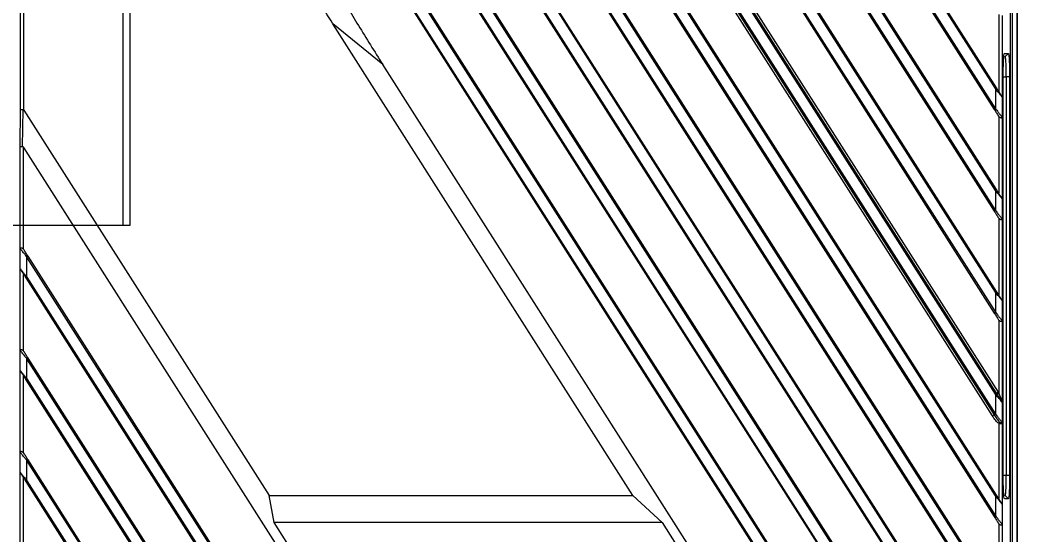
# Model space of a CAD drawing. Header units: millimetres. Extents: x 620 to 19791, y 2539 to 6969.
# Drawn here: x 17479.1 to 17627, y 5326 to 5402.2 of the extents above; entities that cross this region are included whole.
import ezdxf

# ---------------------------------------------------------------- set-up
doc = ezdxf.new("R2010")
doc.units = ezdxf.units.MM

# ---------------------------------------------------------------- blocks, each defined once
blk = doc.blocks.new('tgd')
at = {"color": 7, "linetype": 'Continuous', "lineweight": 25}
for p, q in [((18194.1, 5028.15), (18289.27, 4878.77)), ((18289.27, 4881.74), (18196, 5028.15)), ((18203.7, 5028.15), (18289.27, 4893.84)), ((18289.27, 4896.82), (18205.6, 5028.15)), ((18213.31, 5028.15), (18289.27, 4908.92)), ((18289.27, 4911.89), (18215.2, 5028.15)), ((18222.91, 5028.15), (18289.27, 4923.99)), ((18289.27, 4926.97), (18224.81, 5028.15)), ((18232.52, 5028.15), (18289.27, 4939.07)), ((18289.27, 4942.05), (18234.41, 5028.15)), ((18242.12, 5028.15), (18289.27, 4954.14)), ((18289.27, 4957.12), (18244.02, 5028.15)), ((18289.27, 4863.69), (18185.1, 5027.2)), ((18186.76, 5027.58), (18289.27, 4866.67)), ((18289.44, 4866.78), (18187.82, 5026.29)), ((18194.63, 5026.95), (18289.1, 4878.66)), ((18289.44, 4881.85), (18197, 5026.95)), ((18204.23, 5026.95), (18289.1, 4893.73)), ((18289.44, 4896.93), (18206.6, 5026.95)), ((18213.84, 5026.95), (18289.1, 4908.81)), ((18289.44, 4912), (18216.21, 5026.95)), ((18223.44, 5026.95), (18289.1, 4923.88)), ((18289.44, 4927.08), (18225.81, 5026.95)), ((18233.04, 5026.95), (18289.1, 4938.96)), ((18289.44, 4942.15), (18235.41, 5026.95)), ((18242.65, 5026.95), (18289.1, 4954.04)), ((18289.44, 4957.23), (18245.02, 5026.95)), ((18185.78, 5025.77), (18289.1, 4863.58)), ((18288.85, 4908.65), (18214.63, 5025.15)), ((18217.71, 5025.15), (18289.69, 4912.16)), ((18289.27, 4851.59), (18179.71, 5023.56)), ((18289.27, 4848.61), (18178.1, 5023.11)), ((18289.44, 4851.7), (18180.35, 5022.94)), ((18178.89, 5021.51), (18289.1, 4848.51)), ((18289.27, 4836.52), (18174.52, 5016.64)), ((18289.44, 4836.62), (18175.88, 5014.87)), ((18289.27, 4833.54), (18174.17, 5014.21)), ((18175.58, 5011.62), (18289.1, 4833.43)), ((18144.74, 4954.06), (18144.74, 5006.9)), ((18145.24, 4953.91), (18145.24, 5006.9)), ((18291.53, 4763.25), (18291.53, 5002.46)), ((18291.75, 5002.46), (18291.75, 4763.25)), ((18292.48, 5002.46), (18292.48, 4763.25)), ((18292.48, 4763.25), (18292.48, 5002.46)), ((18289.77, 4968.07), (18289.77, 4956.71)), ((18290.27, 4967.96), (18290.27, 4955.87)), ((18235.53, 4896.86), (18191.05, 4966.69)), ((18198.43, 4960.69), (18191.05, 4966.69)), ((18290.61, 4962.33), (18291.19, 4962.33)), ((18290.71, 4961.86), (18291.19, 4962.33)), ((18289.77, 4817.31), (18198.43, 4960.69)), ((18290.43, 4899.86), (18290.43, 4958.86)), ((18291.37, 4958.86), (18290.89, 4958.86)), ((18290.89, 4958.86), (18290.89, 4899.86)), ((18291.37, 4958.86), (18291.37, 4899.86)), ((18289.27, 4957.12), (18289.27, 4954.14)), ((18290.27, 4955.87), (18290.27, 4952.89)), ((18144.69, 4948.56), (18144.74, 4954.06)), ((18145.05, 4948.51), (18145.11, 4954.01)), ((18145.24, 4953.91), (18181.58, 4896.86)), ((18289.77, 4952.99), (18289.72, 4953.05)), ((18289.77, 4952.99), (18289.77, 4941.63)), ((18290.27, 4952.89), (18290.27, 4940.79)), ((18144.69, 4933.43), (18144.69, 4948.56)), ((18145.19, 4948.41), (18236.53, 4805.03)), ((18145.19, 4933.32), (18145.19, 4948.41)), ((18289.27, 4942.05), (18289.27, 4939.07)), ((18290.27, 4940.79), (18290.27, 4937.81)), ((18289.77, 4937.92), (18289.72, 4937.98)), ((18289.77, 4937.92), (18289.77, 4926.56)), ((18290.27, 4937.81), (18290.27, 4925.72)), ((18144.69, 4930.45), (18144.69, 4933.43)), ((18145.19, 4933.32), (18145.23, 4933.26)), ((18145.69, 4929.19), (18145.69, 4932.17)), ((18260.78, 4751.51), (18145.69, 4932.17)), ((18259.37, 4754.09), (18145.86, 4932.28)), ((18144.69, 4918.35), (18144.69, 4930.45)), ((18145.19, 4918.25), (18145.19, 4929.61)), ((18145.52, 4929.09), (18259.07, 4750.84)), ((18145.69, 4929.19), (18260.44, 4749.07)), ((18289.27, 4926.97), (18289.27, 4923.99)), ((18290.27, 4925.72), (18290.27, 4922.74)), ((18289.77, 4922.84), (18289.72, 4922.9)), ((18289.77, 4922.84), (18289.77, 4912.04)), ((18290.27, 4922.74), (18290.27, 4910.64)), ((18144.69, 4915.37), (18144.69, 4918.35)), ((18145.19, 4918.25), (18145.23, 4918.18)), ((18256.85, 4742.6), (18145.69, 4917.1)), ((18145.69, 4914.12), (18145.69, 4917.1)), ((18256.07, 4744.2), (18145.86, 4917.2)), ((18144.69, 4903.28), (18144.69, 4915.37)), ((18145.19, 4903.17), (18145.19, 4914.53)), ((18145.52, 4914.01), (18254.61, 4742.77)), ((18145.69, 4914.12), (18255.25, 4742.15)), ((18289.27, 4911.89), (18289.27, 4908.92)), ((18289.52, 4911.88), (18289.44, 4912)), ((18289.69, 4912.16), (18289.77, 4912.04)), ((18290.27, 4910.64), (18290.27, 4907.66)), ((18289.77, 4907.55), (18289.77, 4896.41)), ((18290.27, 4907.66), (18290.27, 4895.56)), ((18144.69, 4900.3), (18144.69, 4903.28)), ((18145.19, 4903.17), (18145.23, 4903.11)), ((18145.69, 4899.04), (18145.69, 4902.02)), ((18249.85, 4738.52), (18145.69, 4902.02)), ((18249.18, 4739.95), (18145.86, 4902.13)), ((18144.69, 4888.2), (18144.69, 4900.3)), ((18145.19, 4888.09), (18145.19, 4899.46)), ((18145.69, 4899.04), (18248.2, 4738.14)), ((18290.89, 4899.86), (18291.37, 4899.86)), ((18145.52, 4898.94), (18247.14, 4739.42)), ((18182.35, 4892.86), (18181.58, 4896.86)), ((18181.58, 4896.86), (18235.53, 4896.86)), ((18235.53, 4896.86), (18239.86, 4892.86)), ((18289.27, 4896.82), (18289.27, 4893.84)), ((18291.19, 4896.38), (18290.61, 4896.38)), ((18291.19, 4896.38), (18290.71, 4896.86)), ((18290.27, 4895.56), (18290.27, 4892.59)), ((18195.1, 4872.86), (18182.35, 4892.86)), ((18239.86, 4892.86), (18182.35, 4892.86)), ((18239.86, 4892.86), (18252.6, 4872.86)), ((18289.77, 4892.69), (18289.72, 4892.75)), ((18289.77, 4892.69), (18289.77, 4881.33)), ((18290.27, 4892.59), (18290.27, 4880.49))]:
    blk.add_line(p, q, dxfattribs=at)
at = {"color": 8, "linetype": 'Continuous', "lineweight": 25}
for p, q in [((18290.43, 4958.86), (18290.89, 4958.86)), ((18290.43, 4899.86), (18290.89, 4899.86))]:
    blk.add_line(p, q, dxfattribs=at)
at = {"color": 7, "linetype": 'Continuous', "lineweight": 25, "flags": 128}
for points in [[(18289.1, 4954.04), (18289.1, 4954.04), (18289.11, 4954.04), (18289.13, 4954.05), (18289.15, 4954.07), (18289.17, 4954.08), (18289.2, 4954.1), (18289.24, 4954.12), (18289.27, 4954.14)], [(18289.1, 4938.96), (18289.1, 4938.96), (18289.11, 4938.97), (18289.13, 4938.98), (18289.15, 4938.99), (18289.17, 4939.01), (18289.2, 4939.03), (18289.24, 4939.05), (18289.27, 4939.07)], [(18145.86, 4932.28), (18145.85, 4932.28), (18145.84, 4932.27), (18145.83, 4932.26), (18145.81, 4932.25), (18145.78, 4932.23), (18145.75, 4932.21), (18145.72, 4932.19), (18145.69, 4932.17)], [(18289.44, 4927.08), (18289.43, 4927.08), (18289.42, 4927.07), (18289.41, 4927.06), (18289.39, 4927.05), (18289.36, 4927.03), (18289.33, 4927.01), (18289.3, 4926.99), (18289.27, 4926.97)], [(18145.86, 4917.2), (18145.85, 4917.2), (18145.84, 4917.2), (18145.83, 4917.19), (18145.81, 4917.17), (18145.78, 4917.16), (18145.75, 4917.14), (18145.72, 4917.12), (18145.69, 4917.1)], [(18145.52, 4914.01), (18145.52, 4914.01), (18145.53, 4914.02), (18145.55, 4914.03), (18145.57, 4914.04), (18145.59, 4914.06), (18145.62, 4914.08), (18145.65, 4914.1), (18145.69, 4914.12)], [(18289.69, 4912.16), (18289.64, 4912.13), (18289.59, 4912.1), (18289.55, 4912.07), (18289.51, 4912.05), (18289.48, 4912.03), (18289.46, 4912.01), (18289.44, 4912), (18289.44, 4912)], [(18145.86, 4902.13), (18145.85, 4902.13), (18145.84, 4902.12), (18145.83, 4902.11), (18145.81, 4902.1), (18145.78, 4902.08), (18145.75, 4902.06), (18145.72, 4902.04), (18145.69, 4902.02)], [(18145.52, 4898.94), (18145.52, 4898.94), (18145.53, 4898.94), (18145.55, 4898.95), (18145.57, 4898.97), (18145.59, 4898.98), (18145.62, 4899), (18145.65, 4899.02), (18145.69, 4899.04)], [(18289.1, 4893.73), (18289.1, 4893.74), (18289.11, 4893.74), (18289.13, 4893.75), (18289.15, 4893.77), (18289.17, 4893.78), (18289.2, 4893.8), (18289.24, 4893.82), (18289.27, 4893.84)]]:
    blk.add_lwpolyline(points, dxfattribs=at)
at = {"color": 7, "linetype": 'Continuous', "lineweight": 25}
for points, knots in [([(18191.05, 4966.69), (18189.56, 4969.06), (18186.69, 4973.64), (18182.68, 4980.6), (18179.01, 4987.49), (18176.25, 4993.39), (18174.32, 4998.1), (18173.03, 5001.66), (18171.95, 5005.16), (18171.19, 5008.34), (18170.7, 5011.08), (18170.44, 5013.48), (18170.37, 5016.28), (18170.62, 5018.92), (18171.22, 5021.34), (18171.73, 5022.52), (18171.99, 5023.11)], [0, 0, 0, 0, 0.136796, 0.26403, 0.392617, 0.518444, 0.581994, 0.641239, 0.703307, 0.760788, 0.801048, 0.839503, 0.87864, 0.937501, 0.968675, 1, 1, 1, 1]), ([(18177.82, 5008.1), (18177.95, 5006.66), (18178.21, 5003.82), (18179.2, 4999.6), (18180.45, 4995.5), (18181.94, 4991.47), (18183.6, 4987.5), (18185.7, 4982.96), (18188.34, 4977.77), (18191.49, 4972.09), (18194.87, 4966.34), (18197.22, 4962.61), (18198.43, 4960.69)], [0, 0, 0, 0, 0.082893, 0.164199, 0.248341, 0.329369, 0.411417, 0.49587, 0.616703, 0.746397, 0.869316, 1, 1, 1, 1]), ([(18290.43, 4958.86), (18290.43, 4959.3), (18290.44, 4960.21), (18290.48, 4961.37), (18290.54, 4962.17), (18290.59, 4962.28), (18290.61, 4962.33)], [0, 0, 0, 0, 0.246594, 0.499973, 0.753386, 1, 1, 1, 1]), ([(18290.89, 4958.86), (18290.89, 4959.06), (18290.89, 4959.46), (18290.88, 4960.04), (18290.86, 4960.58), (18290.83, 4961.17), (18290.8, 4961.51), (18290.77, 4961.69), (18290.75, 4961.81), (18290.73, 4961.84), (18290.71, 4961.86)], [0, 0, 0, 0, 0.13099, 0.254123, 0.382192, 0.521229, 0.74853, 0.776108, 0.827291, 1, 1, 1, 1]), ([(18291.19, 4962.33), (18291.21, 4962.28), (18291.26, 4962.17), (18291.32, 4961.37), (18291.36, 4960.21), (18291.37, 4959.3), (18291.37, 4958.86)], [0, 0, 0, 0, 0.246579, 0.499961, 0.753347, 1, 1, 1, 1]), ([(18289.44, 4957.23), (18289.43, 4957.23), (18289.43, 4957.22), (18289.39, 4957.2), (18289.33, 4957.16), (18289.29, 4957.13), (18289.27, 4957.12)], [0, 0, 0, 0, 0.250002, 0.50001, 0.750016, 1, 1, 1, 1]), ([(18290.27, 4955.87), (18290.26, 4955.87), (18290.25, 4955.89), (18290.17, 4955.99), (18290.06, 4956.13), (18289.89, 4956.35), (18289.62, 4956.67), (18289.39, 4956.96), (18289.27, 4957.12)], [0, 0, 0, 0, 0.098061, 0.217258, 0.34294, 0.45913, 0.70437, 1, 1, 1, 1]), ([(18290.19, 4956.05), (18290.17, 4956.08), (18290.13, 4956.14), (18290.01, 4956.32), (18289.79, 4956.68), (18289.58, 4957.01), (18289.44, 4957.23)], [0, 0, 0, 0, 0.115372, 0.245987, 0.4961, 1, 1, 1, 1]), ([(18290.19, 4956.05), (18290.21, 4956.01), (18290.25, 4955.95), (18290.26, 4955.89), (18290.27, 4955.87)], [0, 0, 0, 0, 0.54153, 1, 1, 1, 1]), ([(18144.74, 4954.06), (18144.75, 4954.05), (18144.77, 4954.04), (18144.87, 4954.03), (18144.98, 4954.02), (18145.07, 4954.02), (18145.11, 4954.01)], [0, 0, 0, 0, 0.305428, 0.573966, 0.80551, 1, 1, 1, 1]), ([(18145.24, 4953.91), (18145.22, 4953.93), (18145.2, 4953.97), (18145.15, 4954.01), (18145.12, 4954.01), (18145.11, 4954.01)], [0, 0, 0, 0, 0.515635, 0.764087, 1, 1, 1, 1]), ([(18289.1, 4954.04), (18289.21, 4953.86), (18289.43, 4953.52), (18289.63, 4953.21), (18289.72, 4953.05)], [0, 0, 0, 0, 0.502861, 1, 1, 1, 1]), ([(18289.27, 4954.14), (18289.4, 4953.98), (18289.63, 4953.69), (18289.9, 4953.36), (18290.07, 4953.14), (18290.18, 4953), (18290.24, 4952.92), (18290.26, 4952.88), (18290.27, 4952.89), (18290.27, 4952.89)], [0, 0, 0, 0, 0.30207, 0.55067, 0.665671, 0.787576, 0.91898, 0.964421, 1, 1, 1, 1]), ([(18289.77, 4952.99), (18289.79, 4952.97), (18289.84, 4952.91), (18289.93, 4952.86), (18290.03, 4952.82), (18290.11, 4952.81), (18290.17, 4952.8), (18290.22, 4952.82), (18290.25, 4952.85), (18290.26, 4952.87), (18290.27, 4952.89)], [0, 0, 0, 0, 0.134895, 0.261911, 0.394646, 0.528442, 0.642516, 0.748171, 0.855387, 1, 1, 1, 1]), ([(18144.69, 4948.56), (18144.69, 4948.56), (18144.71, 4948.54), (18144.79, 4948.53), (18144.9, 4948.52), (18145, 4948.52), (18145.05, 4948.51)], [0, 0, 0, 0, 0.244952, 0.484122, 0.750682, 1, 1, 1, 1]), ([(18145.19, 4948.41), (18145.17, 4948.43), (18145.15, 4948.47), (18145.1, 4948.51), (18145.07, 4948.51), (18145.05, 4948.51)], [0, 0, 0, 0, 0.515842, 0.765288, 1, 1, 1, 1]), ([(18289.44, 4942.15), (18289.43, 4942.15), (18289.43, 4942.15), (18289.39, 4942.12), (18289.33, 4942.09), (18289.29, 4942.06), (18289.27, 4942.05)], [0, 0, 0, 0, 0.250001, 0.500005, 0.750011, 1, 1, 1, 1]), ([(18290.27, 4940.79), (18290.26, 4940.8), (18290.25, 4940.81), (18290.17, 4940.92), (18290.06, 4941.05), (18289.89, 4941.27), (18289.62, 4941.6), (18289.39, 4941.89), (18289.27, 4942.05)], [0, 0, 0, 0, 0.098061, 0.217258, 0.34294, 0.45913, 0.704371, 1, 1, 1, 1]), ([(18290.19, 4940.97), (18290.17, 4941), (18290.13, 4941.07), (18290.01, 4941.25), (18289.79, 4941.6), (18289.58, 4941.93), (18289.44, 4942.15)], [0, 0, 0, 0, 0.115375, 0.245989, 0.496102, 1, 1, 1, 1]), ([(18290.19, 4940.97), (18290.21, 4940.94), (18290.25, 4940.87), (18290.26, 4940.82), (18290.27, 4940.79)], [0, 0, 0, 0, 0.541519, 1, 1, 1, 1]), ([(18289.1, 4938.96), (18289.21, 4938.79), (18289.43, 4938.44), (18289.63, 4938.13), (18289.72, 4937.98)], [0, 0, 0, 0, 0.50286, 1, 1, 1, 1]), ([(18289.27, 4939.07), (18289.4, 4938.91), (18289.63, 4938.61), (18289.9, 4938.28), (18290.07, 4938.06), (18290.18, 4937.92), (18290.24, 4937.84), (18290.26, 4937.81), (18290.27, 4937.81), (18290.27, 4937.81)], [0, 0, 0, 0, 0.302069, 0.55067, 0.66567, 0.787576, 0.918981, 0.964419, 1, 1, 1, 1]), ([(18289.77, 4937.92), (18289.79, 4937.89), (18289.84, 4937.84), (18289.93, 4937.78), (18290.03, 4937.75), (18290.11, 4937.73), (18290.17, 4937.73), (18290.22, 4937.74), (18290.25, 4937.77), (18290.26, 4937.8), (18290.27, 4937.81)], [0, 0, 0, 0, 0.1348976, 0.2619106, 0.394645, 0.5284431, 0.6425228, 0.7481702, 0.8553757, 1, 1, 1, 1]), ([(18145.19, 4933.32), (18145.16, 4933.35), (18145.11, 4933.4), (18145.02, 4933.45), (18144.93, 4933.49), (18144.85, 4933.51), (18144.78, 4933.51), (18144.71, 4933.49), (18144.7, 4933.45), (18144.69, 4933.43)], [0, 0, 0, 0, 0.134064, 0.262042, 0.388292, 0.526967, 0.642029, 0.751286, 1, 1, 1, 1]), ([(18145.69, 4932.17), (18145.58, 4932.31), (18145.34, 4932.61), (18145.06, 4932.94), (18144.89, 4933.19), (18144.79, 4933.3), (18144.71, 4933.38), (18144.7, 4933.41), (18144.69, 4933.43)], [0, 0, 0, 0, 0.2572603, 0.5680919, 0.677195, 0.7708632, 0.8808675, 1, 1, 1, 1]), ([(18145.86, 4932.28), (18145.75, 4932.45), (18145.53, 4932.8), (18145.33, 4933.11), (18145.23, 4933.26)], [0, 0, 0, 0, 0.502858, 1, 1, 1, 1]), ([(18144.69, 4930.45), (18144.69, 4930.44), (18144.71, 4930.43), (18144.77, 4930.34), (18144.88, 4930.21), (18145.06, 4929.99), (18145.33, 4929.64), (18145.56, 4929.35), (18145.69, 4929.19)], [0, 0, 0, 0, 0.09337, 0.196879, 0.314766, 0.449933, 0.705778, 1, 1, 1, 1]), ([(18144.77, 4930.27), (18144.74, 4930.3), (18144.7, 4930.37), (18144.69, 4930.42), (18144.69, 4930.45)], [0, 0, 0, 0, 0.585158, 1, 1, 1, 1]), ([(18144.77, 4930.27), (18144.79, 4930.24), (18144.83, 4930.17), (18144.94, 4929.99), (18145.17, 4929.64), (18145.38, 4929.31), (18145.52, 4929.09)], [0, 0, 0, 0, 0.115365, 0.245984, 0.496102, 1, 1, 1, 1]), ([(18145.52, 4929.09), (18145.52, 4929.09), (18145.53, 4929.09), (18145.57, 4929.12), (18145.62, 4929.15), (18145.67, 4929.18), (18145.69, 4929.19)], [0, 0, 0, 0, 0.2499888, 0.4999848, 0.7499992, 1, 1, 1, 1]), ([(18290.27, 4925.72), (18290.26, 4925.72), (18290.25, 4925.74), (18290.17, 4925.84), (18290.06, 4925.98), (18289.89, 4926.2), (18289.62, 4926.52), (18289.39, 4926.81), (18289.27, 4926.97)], [0, 0, 0, 0, 0.098061, 0.217259, 0.342941, 0.45913, 0.704371, 1, 1, 1, 1]), ([(18290.19, 4925.89), (18290.17, 4925.93), (18290.13, 4925.99), (18290.01, 4926.17), (18289.79, 4926.53), (18289.58, 4926.86), (18289.44, 4927.08)], [0, 0, 0, 0, 0.115375, 0.245988, 0.496102, 1, 1, 1, 1]), ([(18290.19, 4925.89), (18290.21, 4925.86), (18290.25, 4925.8), (18290.26, 4925.74), (18290.27, 4925.72)], [0, 0, 0, 0, 0.541517, 1, 1, 1, 1]), ([(18289.27, 4923.99), (18289.25, 4923.98), (18289.2, 4923.95), (18289.15, 4923.91), (18289.11, 4923.89), (18289.1, 4923.89), (18289.1, 4923.88)], [0, 0, 0, 0, 0.250003, 0.500004, 0.750006, 1, 1, 1, 1]), ([(18289.1, 4923.88), (18289.21, 4923.71), (18289.43, 4923.37), (18289.63, 4923.06), (18289.72, 4922.9)], [0, 0, 0, 0, 0.502862, 1, 1, 1, 1]), ([(18289.27, 4923.99), (18289.4, 4923.83), (18289.63, 4923.54), (18289.9, 4923.21), (18290.07, 4922.99), (18290.18, 4922.85), (18290.24, 4922.77), (18290.26, 4922.73), (18290.27, 4922.73), (18290.27, 4922.74)], [0, 0, 0, 0, 0.302073, 0.550669, 0.665668, 0.78758, 0.918986, 0.964427, 1, 1, 1, 1]), ([(18289.77, 4922.84), (18289.79, 4922.82), (18289.84, 4922.76), (18289.93, 4922.71), (18290.03, 4922.67), (18290.11, 4922.66), (18290.17, 4922.65), (18290.22, 4922.66), (18290.25, 4922.7), (18290.26, 4922.72), (18290.27, 4922.74)], [0, 0, 0, 0, 0.134897, 0.261913, 0.394645, 0.528436, 0.642506, 0.748158, 0.855374, 1, 1, 1, 1]), ([(18145.19, 4918.25), (18145.16, 4918.27), (18145.11, 4918.32), (18145.02, 4918.38), (18144.93, 4918.41), (18144.85, 4918.43), (18144.78, 4918.44), (18144.71, 4918.42), (18144.7, 4918.38), (18144.69, 4918.35)], [0, 0, 0, 0, 0.134133, 0.262205, 0.388536, 0.527307, 0.642567, 0.751833, 1, 1, 1, 1]), ([(18145.69, 4917.1), (18145.58, 4917.23), (18145.34, 4917.53), (18145.06, 4917.87), (18144.89, 4918.11), (18144.79, 4918.22), (18144.71, 4918.3), (18144.7, 4918.33), (18144.69, 4918.35)], [0, 0, 0, 0, 0.257385, 0.568191, 0.677429, 0.771192, 0.881044, 1, 1, 1, 1]), ([(18145.86, 4917.2), (18145.75, 4917.38), (18145.53, 4917.72), (18145.33, 4918.03), (18145.23, 4918.18)], [0, 0, 0, 0, 0.502861, 1, 1, 1, 1]), ([(18144.69, 4915.37), (18144.69, 4915.37), (18144.71, 4915.35), (18144.77, 4915.27), (18144.88, 4915.13), (18145.06, 4914.91), (18145.33, 4914.57), (18145.56, 4914.28), (18145.69, 4914.12)], [0, 0, 0, 0, 0.093369, 0.196878, 0.314764, 0.449932, 0.705777, 1, 1, 1, 1]), ([(18144.77, 4915.19), (18144.74, 4915.23), (18144.7, 4915.29), (18144.69, 4915.35), (18144.69, 4915.37)], [0, 0, 0, 0, 0.585177, 1, 1, 1, 1]), ([(18144.77, 4915.19), (18144.79, 4915.16), (18144.83, 4915.1), (18144.94, 4914.92), (18145.17, 4914.56), (18145.38, 4914.23), (18145.52, 4914.01)], [0, 0, 0, 0, 0.115365, 0.245985, 0.496102, 1, 1, 1, 1]), ([(18289.44, 4912), (18289.43, 4912), (18289.43, 4912), (18289.41, 4911.98), (18289.39, 4911.97), (18289.36, 4911.95), (18289.32, 4911.93), (18289.29, 4911.91), (18289.27, 4911.89)], [0, 0, 0, 0, 0.239461, 0.368364, 0.500003, 0.631647, 0.760539, 1, 1, 1, 1]), ([(18290.27, 4910.64), (18290.26, 4910.65), (18290.25, 4910.66), (18290.15, 4910.8), (18289.94, 4911.06), (18289.62, 4911.45), (18289.39, 4911.74), (18289.27, 4911.89)], [0, 0, 0, 0, 0.098038, 0.217313, 0.458137, 0.703937, 1, 1, 1, 1]), ([(18289.52, 4911.88), (18289.52, 4911.88), (18289.53, 4911.88), (18289.56, 4911.9), (18289.59, 4911.92), (18289.63, 4911.95), (18289.69, 4911.99), (18289.74, 4912.02), (18289.77, 4912.04)], [0, 0, 0, 0, 0.2392654, 0.3680402, 0.4995773, 0.6311786, 0.7601323, 1, 1, 1, 1]), ([(18290.27, 4910.64), (18290.27, 4910.64), (18290.27, 4910.65), (18290.27, 4910.66), (18290.26, 4910.69), (18290.24, 4910.73), (18290.21, 4910.77), (18290.18, 4910.83), (18290.1, 4910.96), (18289.88, 4911.3), (18289.68, 4911.63), (18289.52, 4911.88)], [0, 0, 0, 0, 0.002482, 0.01983, 0.066046, 0.136289, 0.161792, 0.206901, 0.346068, 0.493468, 1, 1, 1, 1]), ([(18289.53, 4911.9), (18289.54, 4911.87), (18289.55, 4911.83), (18289.58, 4911.78), (18289.59, 4911.76)], [0, 0, 0, 0, 0.50234, 1, 1, 1, 1]), ([(18289.77, 4912.04), (18289.86, 4911.82), (18289.99, 4911.46), (18290.19, 4910.98), (18290.24, 4910.75), (18290.27, 4910.64)], [0, 0, 0, 0, 0.444641, 0.722588, 1, 1, 1, 1]), ([(18289.1, 4908.81), (18289.1, 4908.81), (18289.09, 4908.8), (18289.03, 4908.76), (18288.95, 4908.71), (18288.88, 4908.67), (18288.85, 4908.65)], [0, 0, 0, 0, 0.25, 0.499997, 0.749995, 1, 1, 1, 1]), ([(18289.77, 4907.55), (18289.69, 4907.6), (18289.51, 4907.7), (18289.3, 4907.96), (18289.13, 4908.2), (18288.98, 4908.44), (18288.9, 4908.57), (18288.85, 4908.65)], [0, 0, 0, 0, 0.187217, 0.413052, 0.681515, 0.800239, 1, 1, 1, 1]), ([(18289.27, 4908.92), (18289.25, 4908.9), (18289.2, 4908.87), (18289.15, 4908.84), (18289.11, 4908.81), (18289.1, 4908.81), (18289.1, 4908.81)], [0, 0, 0, 0, 0.250004, 0.5000048, 0.750004, 1, 1, 1, 1]), ([(18289.1, 4908.81), (18289.22, 4908.61), (18289.41, 4908.33), (18289.64, 4907.97), (18289.79, 4907.83), (18289.85, 4907.77)], [0, 0, 0, 0, 0.531851, 0.782475, 1, 1, 1, 1]), ([(18289.27, 4908.92), (18289.4, 4908.75), (18289.63, 4908.46), (18289.9, 4908.13), (18290.07, 4907.91), (18290.18, 4907.77), (18290.24, 4907.69), (18290.26, 4907.66), (18290.27, 4907.66), (18290.27, 4907.66)], [0, 0, 0, 0, 0.302582, 0.55013, 0.665272, 0.788253, 0.920163, 0.965264, 1, 1, 1, 1]), ([(18289.77, 4907.55), (18289.78, 4907.57), (18289.79, 4907.62), (18289.82, 4907.67), (18289.84, 4907.73), (18289.85, 4907.76), (18289.85, 4907.77)], [0, 0, 0, 0, 0.246957, 0.499993, 0.753029, 1, 1, 1, 1]), ([(18290.27, 4907.66), (18290.27, 4907.66), (18290.27, 4907.65), (18290.26, 4907.62), (18290.26, 4907.59), (18290.24, 4907.55), (18290.2, 4907.51), (18290.13, 4907.47), (18290.01, 4907.47), (18289.89, 4907.49), (18289.81, 4907.53), (18289.77, 4907.55)], [0, 0, 0, 0, 0.024023, 0.031516, 0.143816, 0.199565, 0.334942, 0.510179, 0.673675, 0.833938, 1, 1, 1, 1]), ([(18289.85, 4907.77), (18289.89, 4907.75), (18289.96, 4907.7), (18290.07, 4907.66), (18290.16, 4907.63), (18290.22, 4907.63), (18290.25, 4907.63), (18290.26, 4907.64), (18290.27, 4907.66), (18290.27, 4907.66), (18290.27, 4907.66), (18290.27, 4907.66)], [0, 0, 0, 0, 0.157267, 0.36693, 0.538764, 0.649627, 0.848046, 0.956078, 0.985715, 0.994716, 1, 1, 1, 1]), ([(18145.19, 4903.17), (18145.16, 4903.2), (18145.11, 4903.25), (18145.02, 4903.3), (18144.93, 4903.34), (18144.85, 4903.36), (18144.78, 4903.36), (18144.71, 4903.34), (18144.7, 4903.3), (18144.69, 4903.28)], [0, 0, 0, 0, 0.134131, 0.262204, 0.388534, 0.527306, 0.642566, 0.751832, 1, 1, 1, 1]), ([(18145.69, 4902.02), (18145.58, 4902.16), (18145.34, 4902.46), (18145.06, 4902.79), (18144.89, 4903.04), (18144.79, 4903.15), (18144.71, 4903.23), (18144.7, 4903.26), (18144.69, 4903.28)], [0, 0, 0, 0, 0.257385, 0.56819, 0.67743, 0.771192, 0.881045, 1, 1, 1, 1]), ([(18145.86, 4902.13), (18145.75, 4902.3), (18145.53, 4902.65), (18145.33, 4902.96), (18145.23, 4903.11)], [0, 0, 0, 0, 0.502858, 1, 1, 1, 1]), ([(18144.69, 4900.3), (18144.69, 4900.29), (18144.71, 4900.28), (18144.77, 4900.19), (18144.88, 4900.06), (18145.06, 4899.83), (18145.33, 4899.49), (18145.56, 4899.2), (18145.69, 4899.04)], [0, 0, 0, 0, 0.093369, 0.196878, 0.314764, 0.449931, 0.705777, 1, 1, 1, 1]), ([(18144.77, 4900.12), (18144.74, 4900.15), (18144.7, 4900.22), (18144.69, 4900.27), (18144.69, 4900.3)], [0, 0, 0, 0, 0.585173, 1, 1, 1, 1]), ([(18144.77, 4900.12), (18144.79, 4900.09), (18144.83, 4900.02), (18144.94, 4899.84), (18145.17, 4899.49), (18145.38, 4899.16), (18145.52, 4898.94)], [0, 0, 0, 0, 0.115365, 0.245985, 0.496102, 1, 1, 1, 1]), ([(18290.61, 4896.38), (18290.59, 4896.43), (18290.54, 4896.54), (18290.48, 4897.34), (18290.44, 4898.5), (18290.43, 4899.41), (18290.43, 4899.86)], [0, 0, 0, 0, 0.2465745, 0.499981, 0.7533772, 1, 1, 1, 1]), ([(18290.71, 4896.86), (18290.73, 4896.88), (18290.75, 4896.9), (18290.77, 4897.02), (18290.8, 4897.19), (18290.83, 4897.54), (18290.86, 4898.13), (18290.88, 4898.67), (18290.89, 4899.25), (18290.89, 4899.65), (18290.89, 4899.86)], [0, 0, 0, 0, 0.171089, 0.22156, 0.248497, 0.476583, 0.616497, 0.745393, 0.868684, 1, 1, 1, 1]), ([(18291.37, 4899.86), (18291.37, 4899.41), (18291.36, 4898.5), (18291.32, 4897.34), (18291.26, 4896.54), (18291.21, 4896.43), (18291.19, 4896.38)], [0, 0, 0, 0, 0.246596, 0.499948, 0.753316, 1, 1, 1, 1]), ([(18289.44, 4896.93), (18289.43, 4896.92), (18289.43, 4896.92), (18289.39, 4896.9), (18289.33, 4896.86), (18289.29, 4896.83), (18289.27, 4896.82)], [0, 0, 0, 0, 0.25, 0.500004, 0.750013, 1, 1, 1, 1]), ([(18290.27, 4895.56), (18290.26, 4895.57), (18290.25, 4895.59), (18290.17, 4895.69), (18290.06, 4895.83), (18289.89, 4896.04), (18289.62, 4896.37), (18289.39, 4896.66), (18289.27, 4896.82)], [0, 0, 0, 0, 0.097996, 0.217184, 0.342901, 0.459099, 0.704333, 1, 1, 1, 1]), ([(18290.19, 4895.74), (18290.17, 4895.78), (18290.13, 4895.84), (18290.01, 4896.02), (18289.79, 4896.38), (18289.58, 4896.71), (18289.44, 4896.93)], [0, 0, 0, 0, 0.115375, 0.245989, 0.496102, 1, 1, 1, 1]), ([(18290.19, 4895.74), (18290.21, 4895.71), (18290.25, 4895.65), (18290.26, 4895.59), (18290.27, 4895.56)], [0, 0, 0, 0, 0.541943, 1, 1, 1, 1]), ([(18289.1, 4893.73), (18289.21, 4893.56), (18289.43, 4893.22), (18289.63, 4892.91), (18289.72, 4892.75)], [0, 0, 0, 0, 0.502861, 1, 1, 1, 1]), ([(18289.27, 4893.84), (18289.4, 4893.68), (18289.63, 4893.39), (18289.9, 4893.06), (18290.07, 4892.83), (18290.18, 4892.7), (18290.24, 4892.62), (18290.26, 4892.58), (18290.27, 4892.58), (18290.27, 4892.59)], [0, 0, 0, 0, 0.302071, 0.550675, 0.665675, 0.787581, 0.918987, 0.964428, 1, 1, 1, 1]), ([(18289.77, 4892.69), (18289.79, 4892.67), (18289.84, 4892.61), (18289.93, 4892.56), (18290.03, 4892.52), (18290.11, 4892.5), (18290.17, 4892.5), (18290.22, 4892.51), (18290.25, 4892.54), (18290.26, 4892.57), (18290.27, 4892.59)], [0, 0, 0, 0, 0.134901, 0.261916, 0.394652, 0.528453, 0.642535, 0.748184, 0.855372, 1, 1, 1, 1])]:
    blk.add_open_spline(points, degree=3, knots=knots, dxfattribs=at)
blk = doc.blocks.new('*U206')
blk.add_blockref('tgd', (-18292.48, -4886.1))
blk = doc.blocks.new('*U207')
at = {"color": 0, "linetype": 'ByBlock', "lineweight": -2, "transparency": 16777216}
blk.add_blockref('*U206', (0, 1350), dxfattribs=at)
blk = doc.blocks.new('ERTFHGJ')
at = {"color": 40, "linetype": 'Continuous', "true_color": 0xf8d731}
for p, q in [((8878.46, 3617.77), (8878.46, 3696.77)), ((8925.46, 3696.77), (8878.46, 3696.77)), ((8879.46, 3617.77), (8879.46, 3696.77)), ((8900.96, 3696.77), (8900.96, 3617.77)), ((8901.46, 3617.77), (8901.46, 3696.77)), ((8901.96, 3617.77), (8901.96, 3696.77)), ((8902.4, 3617.77), (8902.4, 3696.77)), ((8902.87, 3617.77), (8902.87, 3696.77)), ((8903.46, 3617.77), (8903.46, 3696.77)), ((8903.54, 3696.77), (8903.54, 3617.77)), ((8903.6, 3617.77), (8903.6, 3696.77)), ((8909.88, 3696.77), (8909.88, 3617.77)), ((8910.38, 3617.77), (8910.38, 3696.77)), ((8910.88, 3690.64), (8910.88, 3696.77)), ((8916.03, 3690.64), (8916.03, 3696.77)), ((8916.53, 3617.77), (8916.53, 3696.77)), ((8917.03, 3617.77), (8917.03, 3696.77)), ((8923.31, 3617.77), (8923.31, 3696.77)), ((8923.38, 3696.77), (8923.38, 3617.77)), ((8923.46, 3617.77), (8923.46, 3696.77)), ((8924.04, 3696.77), (8924.04, 3617.77)), ((8924.51, 3696.77), (8924.51, 3617.77)), ((8924.96, 3617.77), (8924.96, 3696.77)), ((8925.46, 3617.77), (8925.46, 3696.77)), ((8910.88, 3685.9), (8910.88, 3628.64)), ((8916.03, 3628.64), (8916.03, 3685.9)), ((8892.96, 3661.52), (8887.96, 3661.52)), ((8887.96, 3653.02), (8892.96, 3653.02)), ((8910.88, 3617.77), (8910.88, 3623.9)), ((8916.03, 3617.77), (8916.03, 3623.9)), ((8925.46, 3617.77), (8878.46, 3617.77))]:
    blk.add_line(p, q, dxfattribs=at)
for centre in [(8913.46, 3688.27), (8913.46, 3626.27)]:
    blk.add_circle(centre, 2.7, dxfattribs=at)
for centre, radius, start, end in [((8913.46, 3688.27), 3.5, 42.6324, 137.3676), ((8913.46, 3688.27), 3.5, 222.6324, 317.3676), ((8887.96, 3657.27), 4.25, 90, 270), ((8892.96, 3657.27), 4.25, 270, 90), ((8913.46, 3626.27), 3.5, 42.6324, 137.3676), ((8913.46, 3626.27), 3.5, 222.6324, 317.3676)]:
    blk.add_arc(centre, radius, start, end, dxfattribs=at)
for points, knots in [([(8910.39, 3688.27), (8910.39, 3688.38), (8910.39, 3688.58), (8910.4, 3688.89), (8910.41, 3689.2), (8910.45, 3689.51), (8910.5, 3689.81), (8910.57, 3690.05), (8910.64, 3690.24), (8910.7, 3690.38), (8910.78, 3690.52), (8910.85, 3690.6), (8910.88, 3690.64)], [0, 0, 0, 0, 0.127092, 0.253318, 0.378322, 0.502266, 0.625619, 0.749056, 0.811111, 0.873552, 0.936512, 1, 1, 1, 1]), ([(8916.03, 3690.64), (8916.07, 3690.6), (8916.13, 3690.52), (8916.21, 3690.38), (8916.27, 3690.24), (8916.35, 3690.05), (8916.41, 3689.81), (8916.47, 3689.51), (8916.5, 3689.2), (8916.52, 3688.89), (8916.53, 3688.58), (8916.53, 3688.37), (8916.53, 3688.27)], [0, 0, 0, 0, 0.063487, 0.126447, 0.188887, 0.250942, 0.37438, 0.497732, 0.621676, 0.746681, 0.872907, 1, 1, 1, 1]), ([(8910.88, 3685.9), (8910.85, 3685.94), (8910.78, 3686.02), (8910.7, 3686.16), (8910.64, 3686.3), (8910.57, 3686.49), (8910.5, 3686.73), (8910.45, 3687.03), (8910.41, 3687.34), (8910.4, 3687.65), (8910.39, 3687.96), (8910.39, 3688.17), (8910.39, 3688.27)], [0, 0, 0, 0, 0.063495, 0.126469, 0.188905, 0.250963, 0.374396, 0.497744, 0.621683, 0.746682, 0.87291, 1, 1, 1, 1]), ([(8916.53, 3688.27), (8916.53, 3688.17), (8916.53, 3687.96), (8916.52, 3687.65), (8916.5, 3687.34), (8916.47, 3687.03), (8916.41, 3686.73), (8916.35, 3686.49), (8916.27, 3686.3), (8916.21, 3686.16), (8916.13, 3686.02), (8916.07, 3685.94), (8916.03, 3685.9)], [0, 0, 0, 0, 0.127092, 0.253319, 0.378323, 0.502267, 0.62562, 0.749057, 0.811112, 0.873553, 0.936512, 1, 1, 1, 1]), ([(8910.39, 3626.27), (8910.39, 3626.38), (8910.39, 3626.58), (8910.4, 3626.89), (8910.41, 3627.2), (8910.45, 3627.51), (8910.5, 3627.81), (8910.57, 3628.05), (8910.64, 3628.24), (8910.7, 3628.38), (8910.78, 3628.52), (8910.85, 3628.6), (8910.88, 3628.64)], [0, 0, 0, 0, 0.127092, 0.253318, 0.378322, 0.502266, 0.625619, 0.749056, 0.811111, 0.873552, 0.936512, 1, 1, 1, 1]), ([(8916.03, 3628.64), (8916.07, 3628.6), (8916.13, 3628.52), (8916.21, 3628.38), (8916.27, 3628.24), (8916.35, 3628.05), (8916.41, 3627.81), (8916.47, 3627.51), (8916.5, 3627.2), (8916.52, 3626.89), (8916.53, 3626.58), (8916.53, 3626.37), (8916.53, 3626.27)], [0, 0, 0, 0, 0.063487, 0.126447, 0.188887, 0.250942, 0.37438, 0.497732, 0.621676, 0.746681, 0.872907, 1, 1, 1, 1]), ([(8910.88, 3623.9), (8910.85, 3623.94), (8910.78, 3624.02), (8910.7, 3624.16), (8910.64, 3624.3), (8910.57, 3624.49), (8910.5, 3624.73), (8910.45, 3625.03), (8910.41, 3625.34), (8910.4, 3625.65), (8910.39, 3625.96), (8910.39, 3626.17), (8910.39, 3626.27)], [0, 0, 0, 0, 0.063495, 0.126469, 0.188905, 0.250963, 0.374396, 0.497744, 0.621683, 0.746682, 0.87291, 1, 1, 1, 1]), ([(8916.53, 3626.27), (8916.53, 3626.17), (8916.53, 3625.96), (8916.52, 3625.65), (8916.5, 3625.34), (8916.47, 3625.03), (8916.41, 3624.73), (8916.35, 3624.49), (8916.27, 3624.3), (8916.21, 3624.16), (8916.13, 3624.02), (8916.07, 3623.94), (8916.03, 3623.9)], [0, 0, 0, 0, 0.127092, 0.253319, 0.378323, 0.502267, 0.62562, 0.749057, 0.811112, 0.873553, 0.936512, 1, 1, 1, 1])]:
    blk.add_open_spline(points, degree=3, knots=knots, dxfattribs=at)
blk = doc.blocks.new('ryfh')
at = {"xscale": -1}
blk.add_blockref('ERTFHGJ', (17197.08, 1754.44), dxfattribs=at)

msp = doc.modelspace()

# ---------------------------------------------------------------- block references
for name, p in [('*U207', (17626.96016, 3971.06063)), ('ryfh', (9176.83352, -0.35097))]:
    msp.add_blockref(name, p)

doc.saveas('drawing.dxf')
